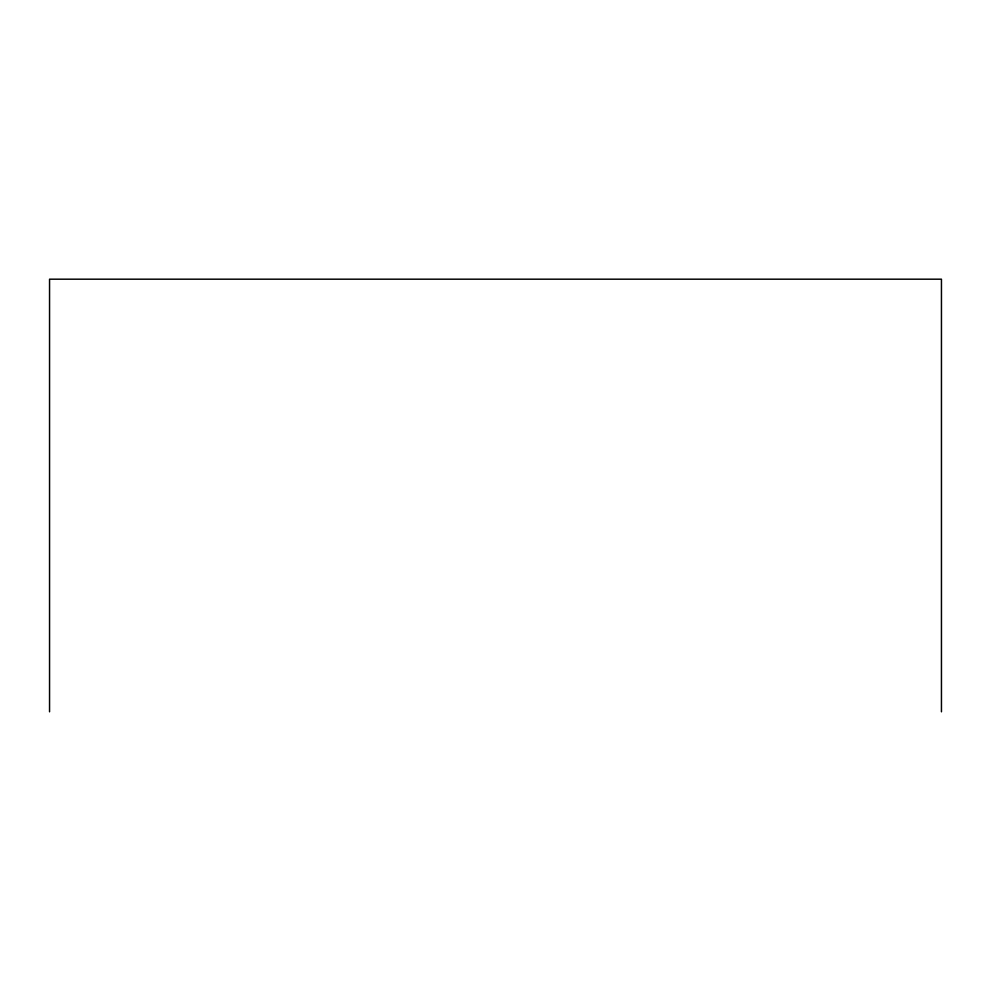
<?xml version="1.0" encoding="UTF-8"?>
<svg xmlns="http://www.w3.org/2000/svg" width="991" height="991" viewBox="0 0 991 991"><rect width="100%" height="100%" fill="white"/><g stroke="black" fill="none" stroke-linecap="round" stroke-linejoin="round"><path stroke-width="1.49" d="M941.45 711.811L941.45 279.189L49.55 279.189L49.55 711.811"/></g></svg>
